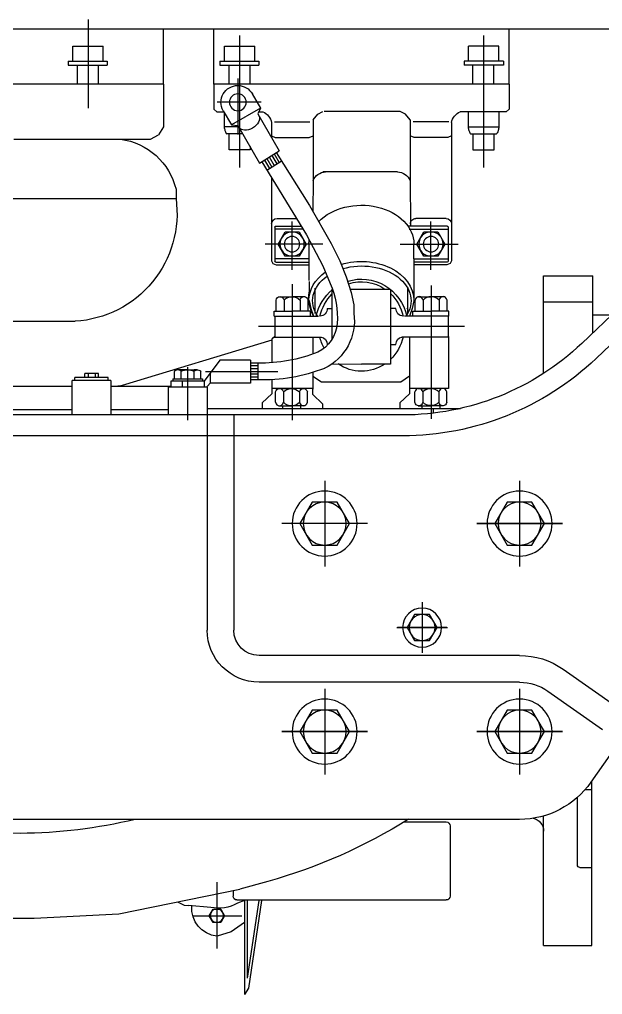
# Model space of a CAD drawing. Extents: x 39751 to 116307, y -36149 to -14965.
# Drawn here: x 64256 to 64705, y -21143 to -20393 of the extents above; entities that cross this region are included whole.
import ezdxf

# ---------------------------------------------------------------- set-up
doc = ezdxf.new("R2010")
doc.units = 0
doc.header["$LTSCALE"] = 1500
doc.linetypes.add('CENTER2', pattern=[0.72, 0.6, -0.05, 0.02, -0.05])
for name, color, linetype in [('01', 7, 'Continuous'), ('confine7', 4, 'CENTER2'), ('LAYER0', 7, 'Continuous')]:
    doc.layers.add(name, color=color, linetype=linetype)
doc.layers.add('AM_0', color=7, linetype='Continuous', lineweight=30)

# ---------------------------------------------------------------- blocks, each defined once
blk = doc.blocks.new('A$C2D1C109C')
at = {"layer": '01'}
for p, q in [((1287.24, 1048.21), (1310.59, 1048.21)), ((1287.24, 1036.76), (1287.24, 1048.21)), ((1310.59, 1036.76), (1310.59, 1048.21)), ((1475.02, 1036.76), (1475.02, 1048.21)), ((1498.36, 1048.21), (1475.02, 1048.21)), ((1498.36, 1036.76), (1498.36, 1048.21)), ((1614.98, 1048.21), (1591.64, 1048.21)), ((1591.64, 1036.76), (1591.64, 1048.21)), ((1614.98, 1036.76), (1614.98, 1048.21)), ((1283.65, 1036.76), (1313.71, 1036.76)), ((1283.65, 1036.76), (1283.65, 1033.72)), ((1313.71, 1036.76), (1313.71, 1033.72)), ((1471.89, 1036.76), (1471.89, 1033.72)), ((1501.95, 1036.76), (1471.89, 1036.76)), ((1501.95, 1036.76), (1501.95, 1033.72)), ((1618.57, 1036.76), (1588.51, 1036.76)), ((1588.51, 1036.76), (1588.51, 1033.72)), ((1618.57, 1036.76), (1618.57, 1033.72)), ((1283.65, 1033.72), (1313.71, 1033.72)), ((1290.87, 1019.1), (1290.87, 1033.72)), ((1307.09, 1019.1), (1307.09, 1033.72)), ((1501.95, 1033.72), (1471.89, 1033.72)), ((1478.51, 1019.1), (1478.51, 1033.72)), ((1494.74, 1019.1), (1494.74, 1033.72)), ((1618.57, 1033.72), (1588.51, 1033.72)), ((1595.13, 1019.1), (1595.13, 1033.72)), ((1611.35, 1019.1), (1611.35, 1033.72)), ((1279.23, 1019.1), (1506.38, 1019.1)), ((1279.23, 1019.1), (1279.23, 999.79)), ((1506.38, 1019.1), (1506.38, 999.79)), ((1545.21, 1019.1), (2188.75, 1019.1)), ((1545.21, 1019.1), (1545.21, 986.4)), ((1476.85, 1011.64), (1470.5, 1000.64)), ((1279.23, 999.79), (1281.38, 997.88)), ((1281.38, 997.88), (1316.79, 997.88)), ((1287.07, 997.63), (1287.07, 986.18)), ((1310.77, 997.63), (1310.77, 986.18)), ((1359.08, 996.12), (1363.11, 998.05)), ((1363.11, 998.05), (1421.66, 998.05)), ((1426.52, 996.12), (1422.49, 998.05)), ((1471.85, 997.88), (1468.81, 997.88)), ((1470.5, 1000.64), (1492.89, 987.71)), ((1470.5, 1000.64), (1472.66, 996.25)), ((1499.24, 998.71), (1492.89, 987.71)), ((1498.53, 997.63), (1498.53, 986.18)), ((1504.23, 997.88), (1498.76, 997.88)), ((1506.38, 999.79), (1504.23, 997.88)), ((1325.7, 990.25), (1353.04, 990.25)), ((1355.47, 991.59), (1359.08, 996.12)), ((1355.47, 991.59), (1355.47, 944.93)), ((1430.13, 991.59), (1426.52, 996.12)), ((1430.13, 991.59), (1430.13, 944.93)), ((1459.91, 990.25), (1432.56, 990.25)), ((1472.66, 996.25), (1456.3, 967.92)), ((1310.77, 986.18), (1287.07, 986.18)), ((1323.6, 989.58), (1323.6, 883.23)), ((1462, 989.58), (1462, 977.8)), ((1488.01, 987.39), (1471.27, 958.4)), ((1487.32, 986.18), (1498.53, 986.18)), ((1492.89, 987.71), (1488.01, 987.39)), ((1545.21, 986.4), (1548.99, 980.12)), ((1308.82, 980.94), (1289.01, 980.94)), ((1290.81, 968.53), (1290.81, 980.94)), ((1307.03, 980.94), (1307.03, 968.53)), ((1323.6, 979.31), (1326.37, 978)), ((1326.37, 978), (1352.37, 978)), ((1352.37, 978), (1355.47, 979.28)), ((1433.23, 978), (1430.13, 979.28)), ((1459.23, 978), (1433.23, 978)), ((1462, 979.31), (1459.23, 978)), ((1484.29, 980.94), (1496.59, 980.94)), ((1494.79, 968.53), (1494.79, 980.94)), ((1555.27, 976.76), (1548.99, 980.12)), ((1660.38, 976.76), (1555.27, 976.76)), ((1307.03, 968.53), (1290.81, 968.53)), ((1471.27, 958.4), (1456.3, 967.92)), ((1478.57, 971.04), (1478.57, 968.53)), ((1478.57, 968.53), (1494.79, 968.53)), ((1458.62, 966.44), (1432.85, 925.74)), ((1465.65, 952.96), (1454.54, 960)), ((1460.04, 965.54), (1456.23, 958.93)), ((1461.92, 964.35), (1458.1, 957.74)), ((1463.79, 963.16), (1459.97, 956.56)), ((1465.66, 961.97), (1461.85, 955.37)), ((1467.43, 960.61), (1463.72, 954.18)), ((1469.59, 959.37), (1435.04, 903.23)), ((1355.47, 944.93), (1355.22, 911.57)), ((1365.12, 951.58), (1422.49, 951.58)), ((1430.13, 944.93), (1430.31, 921.32)), ((1462, 947.04), (1462, 883.23)), ((1535.57, 938.25), (1535.57, 931.06)), ((1759.81, 931.06), (1535.57, 931.06)), ((1432.85, 925.74), (1416.12, 896.66)), ((1327.79, 915.76), (1351.03, 915.76)), ((1457.81, 915.76), (1442.75, 915.76)), ((1326.03, 909.14), (1326.03, 883.05)), ((1356.1, 907.54), (1326.03, 907.54)), ((1326.87, 909.97), (1357.39, 909.97)), ((1355.22, 911.57), (1355.22, 909.97)), ((1437.69, 907.54), (1459.57, 907.54)), ((1458.73, 909.97), (1439.19, 909.97)), ((1459.57, 909.14), (1459.57, 883.05)), ((1435.04, 903.23), (1422.53, 879.46)), ((1352.54, 884.73), (1352.54, 896.13)), ((1416.12, 896.66), (1409.55, 883.21)), ((1433.06, 884.73), (1433.06, 896.13)), ((1323.6, 883.23), (1324.52, 881.2)), ((1324.52, 881.2), (1327.04, 880.2)), ((1352.54, 884.73), (1326.03, 884.73)), ((1326.87, 882.21), (1352.54, 882.21)), ((1327.04, 880.2), (1352.54, 880.2)), ((1352.54, 884.73), (1352.54, 852.52)), ((1409.55, 883.21), (1404.55, 871.02)), ((1422.53, 879.46), (1416.9, 865.86)), ((1433.06, 884.73), (1459.57, 884.73)), ((1458.73, 882.21), (1433.06, 882.21)), ((1458.56, 880.2), (1433.06, 880.2)), ((1433.27, 884.73), (1433.27, 867.99)), ((1461.08, 881.2), (1458.56, 880.2)), ((1462, 883.23), (1461.08, 881.2)), ((1214.67, 827.99), (1214.67, 871.67)), ((1252.67, 871.67), (1214.67, 871.67)), ((1252.67, 796.66), (1252.67, 871.67)), ((1404.55, 871.02), (1400.8, 858.98)), ((1433.15, 867.45), (1433.15, 859.06)), ((1329.57, 855.66), (1339.3, 855.66)), ((1349.03, 855.66), (1339.3, 855.66)), ((1357.24, 842.72), (1357.24, 862.16)), ((1370.46, 861.56), (1370.46, 803.78)), ((1401.6, 861.56), (1370.46, 861.56)), ((1400.8, 858.98), (1398.68, 849.27)), ((1415.58, 861.56), (1415.2, 861.56)), ((1415.58, 861.56), (1415.58, 822.89)), ((1428.37, 842.72), (1428.37, 862.16)), ((1436.57, 855.66), (1446.3, 855.66)), ((1456.03, 855.66), (1446.3, 855.66)), ((1223.36, 819.73), (1194.32, 847.33)), ((1252.67, 851.67), (1214.67, 851.67)), ((1326.98, 844.58), (1326.98, 853.05)), ((1333.14, 853.05), (1333.14, 844.58)), ((1345.46, 853.05), (1345.46, 844.58)), ((1351.62, 844.58), (1351.62, 853.05)), ((1352.54, 852.52), (1353.71, 846.48)), ((1398.68, 849.27), (1398.68, 842.87)), ((1433.06, 852.52), (1431.89, 846.48)), ((1433.98, 844.58), (1433.98, 853.05)), ((1440.14, 853.05), (1440.14, 844.58)), ((1452.46, 853.05), (1452.46, 844.58)), ((1458.62, 844.58), (1458.62, 853.05)), ((1214.67, 841.67), (1200.28, 841.67)), ((1325.5, 844.64), (1339.45, 844.64)), ((1325.5, 840.61), (1325.5, 844.64)), ((1325.5, 840.61), (1353.4, 840.61)), ((1326.03, 840.61), (1326.03, 824.58)), ((1326.03, 840.61), (1359.75, 840.61)), ((1353.4, 844.64), (1339.45, 844.64)), ((1353.4, 840.61), (1353.4, 844.64)), ((1353.71, 846.48), (1355.89, 840.61)), ((1357.24, 845.72), (1357.63, 846.86)), ((1357.63, 846.86), (1357.24, 845.72)), ((1366.29, 846.64), (1370.46, 846.64)), ((1419.31, 846.64), (1415.14, 846.64)), ((1459.57, 840.61), (1425.85, 840.61)), ((1431.89, 846.48), (1429.71, 840.61)), ((1432.2, 844.64), (1446.15, 844.64)), ((1432.2, 840.61), (1432.2, 844.64)), ((1460.1, 840.61), (1432.2, 840.61)), ((1460.1, 844.64), (1446.15, 844.64)), ((1459.57, 840.61), (1459.57, 824.58)), ((1460.1, 840.61), (1460.1, 844.64)), ((1212.34, 808.13), (1183.3, 835.74)), ((1785.24, 836.73), (1613.13, 836.73)), ((1325.36, 824.58), (1361.72, 824.58)), ((1325.86, 824.33), (1325.86, 785.08)), ((1355.9, 824.33), (1355.9, 794.69)), ((1370.46, 818.96), (1366.3, 818.96)), ((1418.55, 818.96), (1419.3, 818.96)), ((1460.24, 824.58), (1423.88, 824.58)), ((1430.3, 824.67), (1430.3, 811.55)), ((1459.74, 824.67), (1461.92, 822.92)), ((1461.92, 822.92), (1461.92, 804.83)), ((1461.92, 822.14), (1577.05, 787.34)), ((1370.46, 803.78), (1392.8, 803.78)), ((1415.58, 804.04), (1392.8, 803.78)), ((1472.67, 804.51), (1478.35, 804.51)), ((1472.67, 804.51), (1472.67, 791.64)), ((1472.67, 802.45), (1478.35, 802.45)), ((1478.35, 806.91), (1501.8, 806.91)), ((1478.35, 806.91), (1478.35, 789.24)), ((1501.8, 806.91), (1513.92, 790.8)), ((1430.3, 797.43), (1430.3, 794.64)), ((1472.67, 800.19), (1478.35, 800.19)), ((1472.67, 795.96), (1478.35, 795.96)), ((1509.31, 796.93), (1509.31, 789.24)), ((1516.5, 792.52), (1516.5, 798.1)), ((1519.08, 799.32), (1521.66, 799.32)), ((1526.67, 799.32), (1521.66, 799.32)), ((1521.66, 792.52), (1521.66, 799.32)), ((1526.67, 799.32), (1534.25, 799.32)), ((1531.67, 792.52), (1531.67, 799.32)), ((1536.83, 792.52), (1536.83, 798.1)), ((1595.31, 796.5), (1605.79, 796.5)), ((1595.31, 793.57), (1595.31, 796.5)), ((1597.83, 796.5), (1597.83, 793.57)), ((1603.28, 796.5), (1603.28, 793.57)), ((1605.79, 793.57), (1605.79, 796.5)), ((1355.9, 794.69), (1355.81, 780.98)), ((1362.44, 790.11), (1355.9, 794.69)), ((1391.96, 790.11), (1362.44, 790.11)), ((1423.5, 790.11), (1391.96, 790.11)), ((1430.3, 794.64), (1423.5, 790.11)), ((1430.3, 794.64), (1430.3, 784.59)), ((1461.92, 791.79), (1461.92, 780.98)), ((1472.67, 793.7), (1478.35, 793.7)), ((1472.67, 791.64), (1478.35, 791.64)), ((1478.35, 789.24), (1509.31, 789.24)), ((1509.31, 789.24), (1511.34, 786.85)), ((1513.92, 790.8), (1539.49, 790.8)), ((1513.92, 790.8), (1513.92, 786.21)), ((1538.15, 792.52), (1515.18, 792.52)), ((1515.18, 792.52), (1515.18, 790.8)), ((1530.73, 790.8), (1530.73, 786.21)), ((1538.15, 792.52), (1538.15, 790.8)), ((1539.49, 790.8), (1539.49, 786.19)), ((1585.63, 791.19), (1615.48, 791.19)), ((1585.63, 791.19), (1585.63, 764.99)), ((1585.63, 791.19), (1585.63, 764.67)), ((1587.69, 793.57), (1613.41, 793.57)), ((1587.69, 791.19), (1587.69, 793.57)), ((1613.41, 791.19), (1613.41, 793.57)), ((1615.48, 764.67), (1615.48, 791.19)), ((1325.86, 785.08), (1355.9, 785.08)), ((1327.13, 774.45), (1327.13, 782.46)), ((1329.72, 785.08), (1339.45, 785.08)), ((1333.29, 782.46), (1333.29, 774.45)), ((1349.18, 785.08), (1339.45, 785.08)), ((1345.61, 782.46), (1345.61, 774.45)), ((1351.77, 774.45), (1351.77, 782.46)), ((1355.81, 780.98), (1363.28, 773.93)), ((1430.3, 780.38), (1422.83, 773.33)), ((1430.3, 785.08), (1461.92, 785.08)), ((1430.3, 780.38), (1430.3, 784.59)), ((1434.42, 774.45), (1434.42, 782.46)), ((1437.01, 785.08), (1446.74, 785.08)), ((1440.58, 782.46), (1440.58, 774.45)), ((1456.47, 785.08), (1446.74, 785.08)), ((1452.9, 782.46), (1452.9, 774.45)), ((1459.06, 774.45), (1459.06, 782.46)), ((1461.92, 780.98), (1469.38, 773.93)), ((1511.67, 786.17), (1541.67, 786.17)), ((1511.67, 786.17), (1511.67, 764.67)), ((1539.49, 786.69), (1585.63, 786.69)), ((1541.67, 786.17), (1541.67, 764.67)), ((1615.48, 786.69), (1758.48, 786.69)), ((1375.67, 769.67), (1316.72, 769.67)), ((1329.72, 771.83), (1339.45, 771.83)), ((1332.52, 771.83), (1332.52, 769.67)), ((1337.67, 769.67), (1337.67, 766.06)), ((1349.18, 771.83), (1339.45, 771.83)), ((1346.39, 771.83), (1346.39, 769.67)), ((1511.67, 769.67), (1375.67, 769.67)), ((1437.01, 771.83), (1446.74, 771.83)), ((1439.8, 771.83), (1439.8, 769.67)), ((1456.47, 771.83), (1446.74, 771.83)), ((1453.67, 771.83), (1453.67, 769.67)), ((1541.67, 768.69), (1585.63, 768.69)), ((1615.48, 768.69), (1758.48, 768.69)), ((1361.17, 764.67), (1797.34, 764.67)), ((1491.1, 764.67), (1491.1, 748.67)), ((1511.67, 764.67), (1511.67, 748.67)), ((1361.17, 748.67), (1797.34, 748.67)), ((1491.1, 748.67), (1491.1, 599.17)), ((1511.67, 748.67), (1511.67, 599.17)), ((1271.17, 579.74), (1471.67, 579.74)), ((1156.91, 566.96), (1216.26, 482.28)), ((1237.56, 569.14), (1195.6, 539.74)), ((1271.17, 559.17), (1471.67, 559.17)), ((1249.36, 552.3), (1207.38, 522.88)), ((1215.67, 356.67), (1215.67, 483.13)), ((1220.64, 476.67), (1215.67, 476.67)), ((1226.67, 418.67), (1226.67, 470.59)), ((1252.67, 356.67), (1252.67, 456.28)), ((1271.17, 453.67), (1744.15, 453.67)), ((1359.93, 451.67), (1327.67, 451.67)), ((1324.67, 448.67), (1324.67, 394.67)), ((1224.67, 416.67), (1215.67, 416.67)), ((1491.67, 399.02), (1491.67, 394.67)), ((1488.67, 391.67), (1327.67, 391.67)), ((1252.67, 356.67), (1215.67, 356.67))]:
    blk.add_line(p, q, dxfattribs=at)
for points in [[(1333.99, 905.49), (1328.59, 896.13), (1333.99, 886.78), (1344.8, 886.78), (1350.2, 896.13), (1344.8, 905.49)], [(1440.8, 905.49), (1435.4, 896.13), (1440.8, 886.78), (1451.61, 886.78), (1457.01, 896.13), (1451.61, 905.49)], [(1280.69, 697.67), (1290.22, 681.17), (1280.69, 664.67), (1261.64, 664.67), (1252.11, 681.17), (1261.64, 697.67)], [(1430.69, 697.67), (1440.22, 681.17), (1430.69, 664.67), (1411.64, 664.67), (1402.11, 681.17), (1411.64, 697.67)], [(1351.94, 611.17), (1357.71, 601.17), (1351.94, 591.17), (1340.39, 591.17), (1334.62, 601.17), (1340.39, 611.17)], [(1280.69, 537.67), (1290.22, 521.17), (1280.69, 504.67), (1261.64, 504.67), (1252.11, 521.17), (1261.64, 537.67)], [(1430.69, 537.67), (1440.22, 521.17), (1430.69, 504.67), (1411.64, 504.67), (1402.11, 521.17), (1411.64, 537.67)], [(1498.17, 379.58), (1501.13, 374.44), (1507.06, 374.44), (1510.02, 379.58), (1507.06, 384.71), (1501.13, 384.71)]]:
    blk.add_lwpolyline(points, close=True, dxfattribs=at)
for centre, radius in [((1488.04, 1005.17), 6.46), ((1339.39, 896.13), 9.36), ((1339.31, 896.08), 5.93), ((1446.21, 896.13), 9.36), ((1446.29, 896.08), 5.93), ((1271.17, 681.17), 25), ((1421.17, 681.17), 25), ((1271.17, 681.17), 16.5), ((1421.17, 681.17), 16.5), ((1346.17, 601.17), 15), ((1346.17, 601.17), 10), ((1271.17, 521.17), 25), ((1421.17, 521.17), 25), ((1271.17, 521.17), 16.5), ((1421.17, 521.17), 16.5), ((1504.1, 379.58), 5.13)]:
    blk.add_circle(centre, radius, dxfattribs=at)
for centre, radius, start, end in [((1488.04, 1005.17), 12.93, 330, 150), ((1312.71, 987.6), 11.07, 10.31148, 68.35393), ((1472.89, 987.6), 11.07, 111.64607, 169.68852), ((1585.04, 926.31), 50.89, 97.57527, 166.43465), ((1365.23, 941.1), 10.48, 90.62086, 158.57923), ((1420.37, 941.1), 10.48, 21.42077, 89.37914), ((1618.07, 919.85), 83.26, 172.25798, 266.59763), ((1327.79, 911.57), 4.19, 90, 180), ((1351.03, 911.57), 4.19, 359.99998, 90), ((1457.81, 911.57), 4.19, 0, 90), ((1326.87, 909.14), 0.839, 90, 180.00001), ((1458.73, 909.14), 0.839, 359.99999, 90), ((1326.87, 883.05), 0.839, 180.00001, 270), ((1458.73, 883.05), 0.839, 270, 359.99999), ((1477.04, 839.61), 65.62, 156.41922, 184.04139), ((1399.81, 855.56), 33.52, 333.49125, 5.98787), ((1360.78, 846.3), 5.53, 270, 3.53295), ((1439.06, 837.25), 40.76, 172.07894, 244.38379), ((1424.82, 846.3), 5.53, 176.46705, 270), ((1438.46, 837.14), 26.97, 184.59941, 243.51575), ((1361.17, 964.67), 200, 226.44679, 270), ((1360.78, 819.14), 5.53, 358.20778, 80.19445), ((1424.82, 819.14), 5.53, 99.80555, 181.79222), ((1460.24, 823.75), 0.839, 0, 90), ((1470.87, 924.76), 120.26, 248.31586, 270.854), ((1361.17, 964.67), 216, 226.44679, 270), ((1469.12, 923.72), 132.12, 248.84243, 271.53703), ((1512.75, 788.04), 1.85, 220.19312, 270), ((1581.39, 801.69), 15, 253.17859, 270), ((1471.67, 599.17), 19.43, 270, 0), ((1471.67, 599.17), 40, 270, 0), ((1271.17, 521.17), 58.57, 90, 125.01788), ((1271.17, 521.17), 38, 90, 125.01788), ((1271.17, 520.67), 67, 214.96733, 270), ((1262.67, 444.67), 10, 101.04831, 180), ((1327.67, 448.67), 3, 90, 180), ((1224.67, 418.67), 2, 270, 0), ((1327.67, 394.67), 3, 180, 270), ((1488.67, 394.67), 3, 270, 0)]:
    blk.add_arc(centre, radius, start, end, dxfattribs=at)
for centre, major_axis, ratio, start_param, end_param in [((1479.47, 990.32), (7.68, -4.43), 0.643273, 3.141593, 6.283185), ((1392.91, 896.13), (-40.37, 0), 0.739635, 3.760641, 6.283185), ((1392.91, 896.13), (-40.37, 0), 0.739635, 3.141593, 3.251584), ((1392.57, 852.44), (-37.91, 0), 0.707965, 4.319269, 6.739731), ((1392.91, 852.88), (-40.37, 0), 0.739635, 4.318026, 6.283185), ((1392.8, 832.72), (0, -36.49), 0.9764, 9.120839, 10.777745), ((1392.57, 852.44), (-37.91, 0), 0.707965, 2.681312, 3.93223), ((1392.91, 852.88), (-40.37, 0), 0.739635, 3.141593, 3.958486), ((1392.8, 832.72), (0, -34.4), 0.957631, 9.115573, 10.001012), ((1392.8, 832.72), (0, -34.4), 0.957631, 10.170263, 10.759183), ((1392.8, 832.72), (0, -36.49), 0.9764, 8.069068, 8.749349), ((1392.8, 832.72), (0, -34.4), 0.957631, 8.08991, 8.66137), ((1437.06, 852.17), (0, 3.53), 0.9, 4.961981, 7.60439), ((1446.3, 845.32), (0, 10.32), 0.9, 5.558404, 7.007967), ((1455.54, 852.17), (0, 3.53), 0.9, 4.961981, 7.60439), ((1392.8, 832.72), (0, -34.4), 0.957631, 7.348957, 7.622697), ((1392.8, 832.72), (0, -34.4), 0.957631, 4.951196, 5.5377), ((1392.8, 832.72), (0, -34.4), 0.957631, 5.71198, 6.865265), ((1519.08, 798.1), (-2.58, 0), 0.473372, 3.141593, 6.283185), ((1526.67, 798.1), (-5, 0), 0.24407, 3.14154, 6.283238), ((1437.5, 781.59), (0, 3.53), 0.9, 4.961981, 7.60439), ((1446.74, 774.73), (0, 10.32), 0.9, 5.558404, 7.007967), ((1455.98, 781.59), (0, 3.53), 0.9, 4.961981, 7.60439), ((1330.21, 775.32), (0, -3.53), 0.9, 4.961981, 7.60439), ((1339.45, 782.18), (0, -10.32), 0.9, 5.558404, 7.007967), ((1348.69, 775.32), (0, -3.53), 0.9, 4.961981, 7.60439)]:
    blk.add_ellipse(centre, major_axis=major_axis, ratio=ratio, start_param=start_param, end_param=end_param, dxfattribs=at)
at = {"layer": '01', "extrusion": (0, 0, -1)}
for centre, major_axis, ratio, start_param, end_param in [((1330.06, 852.17), (0, 3.53), 0.9, 4.961981, 7.60439), ((1339.3, 845.32), (0, 10.32), 0.9, 5.558404, 7.007967), ((1348.54, 852.17), (0, 3.53), 0.9, 4.961981, 7.60439), ((1534.25, 798.1), (2.58, 0), 0.473372, 3.141593, 6.283185), ((1330.21, 781.59), (0, 3.53), 0.9, 4.961981, 7.60439), ((1339.45, 774.73), (0, 10.32), 0.9, 5.558404, 7.007967), ((1348.69, 781.59), (0, 3.53), 0.9, 4.961981, 7.60439), ((1437.5, 775.32), (0, -3.53), 0.9, 4.961981, 7.60439), ((1446.74, 782.18), (0, -10.32), 0.9, 5.558404, 7.007967), ((1455.98, 775.32), (0, -3.53), 0.9, 4.961981, 7.60439)]:
    blk.add_ellipse(centre, major_axis=major_axis, ratio=ratio, start_param=start_param, end_param=end_param, dxfattribs=at)
at = {"layer": '01'}
for points in [[(1287.07, 986.18), (1287.23, 985.27), (1287.51, 983.69), (1288.23, 981.9), (1288.82, 981.16), (1289.01, 980.94)], [(1310.77, 986.18), (1310.6, 985.27), (1310.33, 983.69), (1309.61, 981.9), (1309.02, 981.16), (1308.82, 980.94)], [(1498.53, 986.18), (1498.37, 985.27), (1498.09, 983.69), (1497.37, 981.9), (1496.78, 981.16), (1496.59, 980.94)]]:
    blk.add_open_spline(points, degree=3, knots=[0, 0, 0, 0, 2.792744, 4.798445, 5.669718, 5.669718, 5.669718, 5.669718], dxfattribs=at)
at = {"layer": 'confine7'}
for p, q in [((1603.31, 1068.83), (1603.31, 1000.61)), ((1298.92, 1056.59), (1298.92, 954.97)), ((1486.69, 1056.59), (1486.69, 954.97)), ((1488.04, 1023.45), (1488.04, 980.46)), ((1470, 1005.17), (1503.89, 1005.17)), ((1339.39, 876.34), (1339.39, 913.59)), ((1446.21, 876.34), (1446.21, 913.59)), ((1363.11, 896.13), (1318.51, 896.13)), ((1422.49, 896.13), (1467.09, 896.13)), ((1339.3, 864.31), (1339.3, 761.61)), ((1446.3, 865.26), (1446.3, 760.67)), ((1313.62, 832.72), (1471.98, 832.72)), ((1513.02, 798.07), (1457.25, 798.07)), ((1526.67, 801.35), (1526.67, 760.72)), ((1271.17, 714.09), (1271.17, 648.26)), ((1271.17, 714.09), (1271.17, 648.26)), ((1421.17, 714.09), (1421.17, 648.26)), ((1421.17, 714.09), (1421.17, 648.26)), ((1238.25, 681.17), (1304.08, 681.17)), ((1304.08, 681.17), (1238.25, 681.17)), ((1388.25, 681.17), (1454.08, 681.17)), ((1346.17, 620.68), (1346.17, 581.66)), ((1346.17, 620.2), (1346.17, 582.15)), ((1365.68, 601.17), (1326.65, 601.17)), ((1327.14, 601.17), (1365.19, 601.17)), ((1271.17, 554.09), (1271.17, 488.26)), ((1271.17, 554.09), (1271.17, 488.26)), ((1271.17, 554.09), (1271.17, 488.26)), ((1271.17, 554.09), (1271.17, 488.26)), ((1421.17, 554.09), (1421.17, 488.26)), ((1421.17, 554.09), (1421.17, 488.26)), ((1238.25, 521.17), (1304.08, 521.17)), ((1304.08, 521.17), (1238.25, 521.17)), ((1388.25, 521.17), (1454.08, 521.17)), ((1454.08, 521.17), (1388.25, 521.17)), ((1504.1, 405.34), (1504.1, 357.3)), ((1522.79, 379.58), (1485.03, 379.58))]:
    blk.add_line(p, q, dxfattribs=at)
at = {"layer": 'confine7', "color": 6}
for p, q in [((1363.28, 773.93), (1363.28, 769.67)), ((1422.83, 773.33), (1422.83, 769.67)), ((1469.38, 773.93), (1469.38, 769.67))]:
    blk.add_line(p, q, dxfattribs=at)
at = {"layer": 'LAYER0'}
for p, q in [((1252.67, 356.67), (1252.67, 449.13)), ((1252.67, 356.67), (1252.67, 449.13)), ((1464.97, 405.82), (1486.44, 400.09)), ((1579.48, 381.01), (1486.44, 400.09)), ((1469.78, 391.26), (1479.76, 323.75)), ((1471.9, 391.26), (1480.75, 331.42)), ((1480.75, 391.26), (1480.75, 331.42)), ((1482.87, 391.26), (1482.87, 318.98)), ((1482.87, 391.26), (1488.35, 389.24)), ((1534.44, 390.25), (1529.2, 387.62)), ((1508.87, 386.01), (1526.05, 387.33)), ((1529.2, 387.62), (1526.05, 387.33)), ((1644.84, 377.67), (1579.48, 381.01)), ((1703.05, 377.67), (1644.84, 377.67)), ((1482.87, 374.29), (1493.12, 367.17)), ((1493.12, 367.17), (1503.88, 363.82)), ((1504.1, 363.83), (1504.1, 354.29)), ((1479.76, 323.75), (1482.87, 318.98))]:
    blk.add_line(p, q, dxfattribs=at)
for centre, radius, start, end in [((1580.73, 814.21), 424.48, 238.11869, 254.17551), ((1657.72, 830.28), 387.36, 256.46581, 282.91762), ((1502.6, 413.03), 27.73, 239.07962, 283.05718), ((1501.78, 385.43), 21.73, 276.11286, 4.48039)]:
    blk.add_arc(centre, radius, start, end, dxfattribs=at)

msp = doc.modelspace()

# ---------------------------------------------------------------- linework, layer by layer
msp.add_line((45257.66, -20400.01), (67215.67, -20400.01))
at = {"layer": 'AM_0'}
for p, q in [((64366.76, -20442.58), (64366.76, -20400.01)), ((64405.6, -20442.58), (64405.6, -20400.01)), ((64632.75, -20442.58), (64632.75, -20400.01))]:
    msp.add_line(p, q, dxfattribs=at)

# ---------------------------------------------------------------- block references
at = {"xscale": -1}
msp.add_blockref('A$C2D1C109C', (65911.98, -21461.69), dxfattribs=at)

doc.saveas('drawing.dxf')
